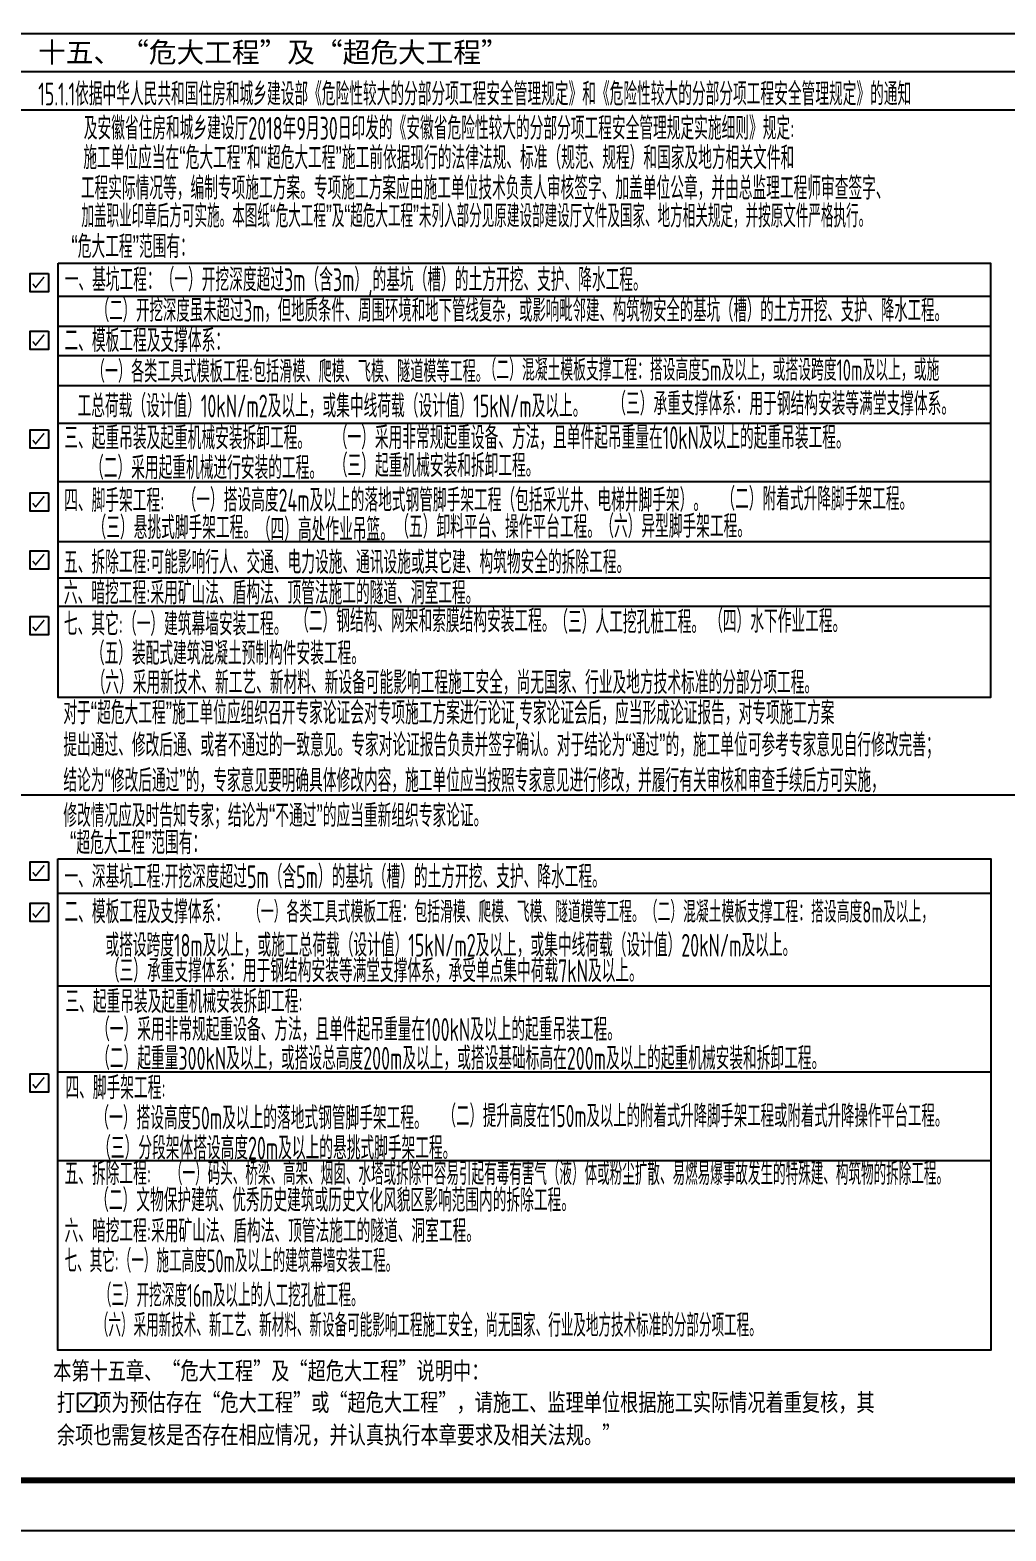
# Model space of a CAD drawing. Extents: x 393367 to 3005760, y 4998 to 826018.
# Drawn here: x 2101600 to 2120824, y 458562 to 488131 of the extents above; entities that cross this region are included whole.
import ezdxf

# ---------------------------------------------------------------- set-up
doc = ezdxf.new("R2010")
doc.units = 0
doc.header["$LTSCALE"] = 1000
doc.layers.get('0').update_dxf_attribs({"linetype": 'CONTINUOUS'})
doc.layers.get('Defpoints').update_dxf_attribs({"linetype": 'CONTINUOUS'})
for name, color, linetype in [('0-R-防护门', 4, 'CONTINUOUS'), ('AXIS', 3, 'CONTINUOUS'), ('C-SHET-TTLB', 11, 'CONTINUOUS'), ('CAPTION', 2, 'CONTINUOUS'), ('SM', 7, 'CONTINUOUS'), ('STEEL', 7, 'CONTINUOUS')]:
    doc.layers.add(name, color=color, linetype=linetype)
doc.layers.add('yichutu', color=7, linetype='CONTINUOUS', true_color=0xffffff, plot=False)
doc.styles.add('st', font='', dxfattribs={"width": 0.85})
doc.styles.add('TSSD_Rein', font='Tssdeng.shx', dxfattribs={"width": 0.7, "bigfont": 'hztxt.shx'})
doc.styles.add('黑体', font='simhei.ttf')
doc.styles.get('st').set_extended_font_data('SimSun')

# ---------------------------------------------------------------- blocks, each defined once
blk = doc.blocks.new('yct-1051-594-105100-59400-100-1002')
at = {"layer": 'yichutu', "color": 7, "true_color": 0xffffff}
blk.add_lwpolyline([(0, 0), (0, 59400), (105100, 59400), (105100, 0)], close=True, dxfattribs=at)

msp = doc.modelspace()

# ---------------------------------------------------------------- linework, layer by layer
at = {"color": 6, "const_width": 30}
for points in [[(2101878.38029, 483266.71856), (2101710.82874, 483062.08443), (2101653.30799, 483132.3357)], [(2101878.38029, 482129.92237), (2101710.82874, 481925.28824), (2101653.30799, 481995.5395)], [(2101878.38029, 480186.5333), (2101710.82874, 479981.89917), (2101653.30799, 480052.15043)], [(2101878.38029, 478943.48031), (2101710.82874, 478738.84618), (2101653.30799, 478809.09744)], [(2101878.38029, 477804.67663), (2101710.82874, 477600.0425), (2101653.30799, 477670.29376)], [(2101878.38029, 476506.94787), (2101710.82874, 476302.31374), (2101653.30799, 476372.565)], [(2101878.38029, 471673.68184), (2101710.82874, 471469.04771), (2101653.30799, 471539.29897)], [(2101878.38029, 470863.14689), (2101710.82874, 470658.51276), (2101653.30799, 470728.76403)], [(2101878.38029, 467496.96541), (2101710.82874, 467292.33129), (2101653.30799, 467362.58255)], [(2102814.60807, 461209.85176), (2102647.05652, 461005.21763), (2102589.53577, 461075.46889)]]:
    msp.add_lwpolyline(points, dxfattribs=at)
at = {"layer": '0-R-防护门'}
for p, q in [((2102156.97369, 482887.26744), (2120518.32398, 482887.26744)), ((2102156.97369, 482298.50658), (2120518.32398, 482298.50658)), ((2102156.97369, 481719.72442), (2120518.32398, 481719.72442)), ((2102156.97369, 481130.96356), (2120518.32398, 481130.96356)), ((2102156.97369, 480386.18892), (2120518.32398, 480386.18892)), ((2102156.97369, 479239.76043), (2120518.32398, 479239.76043)), ((2102156.97369, 478052.71714), (2120518.32398, 478052.71714)), ((2102156.97369, 477340.49135), (2120518.32398, 477340.49135)), ((2102156.97369, 476781.88258), (2120518.32398, 476781.88258)), ((2102156.97369, 471128.06477), (2120518.32398, 471128.06477)), ((2102156.97369, 469298.57752), (2120518.32398, 469298.57752)), ((2102156.97369, 467605.52492), (2120518.32398, 467605.52492)), ((2102156.97369, 465860.8373), (2120518.32398, 465860.8373))]:
    msp.add_line(p, q, dxfattribs=at)
for points in [[(2102156.97369, 483535.90315), (2120518.32398, 483535.90315), (2120518.32398, 474980.20984), (2102156.97369, 474980.20984)], [(2102148.89569, 471803.68409), (2120527.24016, 471803.68409), (2120527.24016, 462126.72549), (2102148.89569, 462126.72549)]]:
    msp.add_lwpolyline(points, close=True, dxfattribs=at)
at = {"layer": 'C-SHET-TTLB'}
msp.add_lwpolyline([(2131295.72511, 517962.12225), (2131295.72511, 458562.12225), (2026195.72511, 458562.12225), (2026195.72511, 517962.12225)], close=True, dxfattribs=at)
at = {"layer": 'C-SHET-TTLB', "const_width": 120}
for points in [[(2028035.72511, 516962.12225), (2122795.72511, 516962.12225), (2122795.72511, 459562.12225), (2028035.72511, 459562.12225)], [(2028035.72511, 516962.12225), (2130295.72511, 516962.12225), (2130295.72511, 459562.12225), (2028035.72511, 459562.12225)]]:
    msp.add_lwpolyline(points, close=True, dxfattribs=at)
at = {"layer": 'Defpoints', "color": 252}
for p, q in [((2028035.72511, 488062.12225), (2122795.72511, 488062.12225)), ((2028035.72511, 487312.12225), (2122795.72511, 487312.12225)), ((2028035.72511, 486562.12225), (2122795.72511, 486562.12225)), ((2028035.72511, 473062.12225), (2122795.72511, 473062.12225))]:
    msp.add_line(p, q, dxfattribs=at)
at = {"layer": 'SM', "color": 6}
for points in [[(2101965.07617, 483334.97846), (2101965.07617, 482974.99352), (2101604.08784, 482974.99359), (2101604.08789, 483334.97846), (2101965.07617, 483334.97846)], [(2101965.07617, 482198.18227), (2101965.07617, 481838.19732), (2101604.08784, 481838.19739), (2101604.08789, 482198.18227), (2101965.07617, 482198.18227)], [(2101965.07617, 480254.7932), (2101965.07617, 479894.80825), (2101604.08784, 479894.80832), (2101604.08789, 480254.7932), (2101965.07617, 480254.7932)], [(2101965.07617, 479011.74021), (2101965.07617, 478651.75526), (2101604.08784, 478651.75533), (2101604.08789, 479011.74021), (2101965.07617, 479011.74021)], [(2101965.07617, 477872.93653), (2101965.07617, 477512.95159), (2101604.08784, 477512.95166), (2101604.08789, 477872.93653), (2101965.07617, 477872.93653)], [(2101965.07617, 476575.20777), (2101965.07617, 476215.22282), (2101604.08784, 476215.2229), (2101604.08789, 476575.20777), (2101965.07617, 476575.20777)], [(2101965.07617, 471741.94174), (2101965.07617, 471381.9568), (2101604.08784, 471381.95687), (2101604.08789, 471741.94174), (2101965.07617, 471741.94174)], [(2101965.07617, 470931.4068), (2101965.07617, 470571.42185), (2101604.08784, 470571.42192), (2101604.08789, 470931.4068), (2101965.07617, 470931.4068)], [(2101965.07617, 467565.22532), (2101965.07617, 467205.24037), (2101604.08784, 467205.24044), (2101604.08789, 467565.22532), (2101965.07617, 467565.22532)], [(2102901.30395, 461278.11166), (2102901.30395, 460918.12671), (2102540.31562, 460918.12679), (2102540.31567, 461278.11166), (2102901.30395, 461278.11166)]]:
    msp.add_lwpolyline(points, dxfattribs=at)

# ---------------------------------------------------------------- block references
at = {"layer": 'yichutu'}
msp.add_blockref('yct-1051-594-105100-59400-100-1002', (2026195.72511, 458562.12225), dxfattribs=at)

# ---------------------------------------------------------------- texts
at = {"layer": 'AXIS', "style": 'st', "width": 0.75}
for s, p in [('本第十五章、“危大工程”及“超危大工程”说明中：', (2102056.87533, 461543.07609)), ('打  项为预估存在“危大工程”或“超危大工程”，请施工、监理单位根据施工实际情况着重复核，其', (2102129.05395, 460921.90644)), ('余项也需复核是否存在相应情况，并认真执行本章要求及相关法规。”', (2102128.9032, 460280.79409))]:
    msp.add_text(s, height=350, dxfattribs=at).set_placement(p)
at = {"layer": 'CAPTION', "style": '黑体'}
msp.add_text('十五、“危大工程”及“超危大工程”', height=400, dxfattribs=at).set_placement((2101758.84827, 487491.14599))
at = {"layer": 'STEEL', "color": 7, "style": 'TSSD_Rein'}
for s, height, width, p in [('15.1.1依据中华人民共和国住房和城乡建设部《危险性较大的分部分项工程安全管理规定》和《危险性较大的分部分项工程安全管理规定》的通知', 450, 0.6, (2101761.75889, 486644.7592)), ('及安徽省住房和城乡建设厅2018年9月30日印发的《安徽省危险性较大的分部分项工程安全管理规定实施细则》规定:', 450, 0.6, (2102659.23621, 485970.51974)), ('施工单位应当在“危大工程”和“超危大工程”施工前依据现行的法律法规、标准（规范、规程）和国家及地方相关文件和', 450, 0.6, (2102650.16806, 485388.31538)), ('工程实际情况等，编制专项施工方案。专项施工方案应由施工单位技术负责人审核签字、加盖单位公章，并由总监理工程师审查签字、', 450, 0.6, (2102600.88444, 484790.78186)), ('加盖职业印章后方可实施。本图纸“危大工程”及“超危大工程”未列入部分见原建设部建设厅文件及国家、地方相关规定，并按原文件严格执行。', 450, 0.55, (2102611.83796, 484241.72425)), ('一、基坑工程：（一）开挖深度超过3m（含3m）,的基坑（槽）的土方开挖、支护、降水工程。', 450, 0.6, (2102282.66188, 482985.24069)), ('（二）开挖深度虽未超过3m，但地质条件、周围环境和地下管线复杂，或影响毗邻建、构筑物安全的基坑（槽）的土方开挖、支护、降水工程。', 440, 0.6, (2102898.07031, 482383.49381)), ('二、模板工程及支撑体系：', 450, 0.6, (2102278.93885, 481787.839)), ('（二）混凝土模板支撑工程：搭设高度5m及以上，或搭设跨度10m及以上，或施', 420, 0.6, (2110534.28546, 481223.50561)), ('（一）各类工具式模板工程:包括滑模、爬模、飞模、隧道模等工程。', 430, 0.6, (2102817.31908, 481188.8593)), ('工总荷载（设计值）10kN/m2及以上，或集中线荷载（设计值）15kN/m及以上。', 450, 0.6, (2102535.03705, 480498.84289)), ('\u3000（三）承重支撑体系：用于钢结构安装等满堂支撑体系。', 450, 0.6, (2112800.32918, 480542.18126)), ('\u3000三、起重吊装及起重机械安装拆卸工程。\u3000', 450, 0.6, (2102005.91139, 479869.22104)), ('（一）采用非常规起重设备、方法，且单件起吊重量在10kN及以上的起重吊装工程。', 450, 0.6, (2107583.22612, 479874.39812)), ('（二）采用起重机械进行安装的工程。', 450, 0.6, (2102783.24327, 479279.8546)), ('（三）起重机械安装和拆卸工程。', 450, 0.6, (2107585.0823, 479324.46824)), ('四、脚手架工程:\u3000', 450, 0.6, (2102274.12496, 478636.07548)), ('（一）搭设高度24m及以上的落地式钢管脚手架工程（包括采光井、电梯井脚手架）。', 450, 0.6, (2104605.13172, 478644.35151)), ('（二）附着式升降脚手架工程。', 450, 0.6, (2115217.97143, 478667.04262)), ('（三）悬挑式脚手架工程。', 450, 0.6, (2102832.10828, 478102.99218)), ('（四）高处作业吊篮。', 450, 0.6, (2106068.01056, 478065.29058)), ('（五）卸料平台、操作平台工程。', 450, 0.6, (2108796.2242, 478117.48315)), ('（六）异型脚手架工程。', 450, 0.6, (2112832.15776, 478128.57653)), ('五、拆除工程:可能影响行人、交通、电力设施、通讯设施或其它建、构筑物安全的拆除工程。', 450, 0.6, (2102269.37323, 477420.12755)), ('六、暗挖工程:采用矿山法、盾构法、顶管法施工的隧道、洞室工程。', 450, 0.6, (2102267.44541, 476815.10759)), ('七、其它:（一）建筑幕墙安装工程。', 450, 0.6, (2102267.18975, 476202.92617)), ('（二）钢结构、网架和索膜结构安装工程。', 450, 0.6, (2106821.9097, 476266.32869)), ('（三）人工挖孔桩工程。', 450, 0.6, (2111927.45552, 476242.00026)), ('（四）水下作业工程。', 450, 0.6, (2114977.84176, 476258.53741)), ('（五）装配式建筑混凝土预制构件安装工程。', 450, 0.6, (2102798.48388, 475625.81626)), ('（六）采用新技术、新工艺、新材料、新设备可能影响工程施工安全，尚无国家、行业及地方技术标准的分部分项工程。', 450, 0.6, (2102813.99408, 475050.29863)), ('提出通过、修改后通、或者不通过的一致意见。专家对论证报告负责并签字确认。对于结论为“通过”的，施工单位可参考专家意见自行修改完善；', 450, 0.6, (2102256.51991, 473818.72219)), ('结论为“修改后通过”的，专家意见要明确具体修改内容，施工单位应当按照专家意见进行修改，并履行有关审核和审查手续后方可实施，', 450, 0.6, (2102256.51991, 473120.03963)), ('修改情况应及时告知专家；结论为“不通过”的应当重新组织专家论证。', 450, 0.6, (2102256.51991, 472428.98656)), ('一、深基坑工程:开挖深度超过5m（含5m）的基坑（槽）的土方开挖、支护、降水工程。 ', 450, 0.6, (2102278.54971, 471224.68408)), ('二、模板工程及支撑体系：', 450, 0.6, (2102278.55212, 470533.37543)), ('（一）各类工具式模板工程：包括滑模、爬模、飞模、隧道模等工程。（二）混凝土模板支撑工程：搭设高度8m及以上，', 420, 0.6, (2105896.21603, 470547.10886)), ('或搭设跨度18m及以上，或施工总荷载（设计值）15kN/m2及以上，或集中线荷载（设计值）20kN/m及以上。', 450, 0.6, (2103085.81344, 469876.31455)), ('（三）承重支撑体系：用于钢结构安装等满堂支撑体系，承受单点集中荷载7kN及以上。', 450, 0.6, (2103093.31486, 469372.0973)), ('三、起重吊装及起重机械安装拆卸工程:', 450, 0.6, (2102296.54796, 468764.12016)), ('（一）采用非常规起重设备、方法，且单件起吊重量在100kN及以上的起重吊装工程。', 450, 0.6, (2102902.35404, 468216.09519)), ('（二）起重量300kN及以上，或搭设总高度200m及以上，或搭设基础标高在200m及以上的起重机械安装和拆卸工程。', 450, 0.6, (2102902.35404, 467649.06173)), ('四、脚手架工程:', 450, 0.6, (2102298.11323, 467066.41077)), ('（一）搭设高度50m及以上的落地式钢管脚手架工程。', 450, 0.6, (2102888.63052, 466472.11186)), ('（二）提升高度在150m及以上的附着式升降脚手架工程或附着式升降操作平台工程。', 440, 0.6, (2109729.09621, 466516.68538)), ('（三）分段架体搭设高度20m及以上的悬挑式脚手架工程。', 450, 0.6, (2102923.63798, 465880.13955)), ('五、拆除工程:', 450, 0.6, (2102280.99459, 465376.67263)), ('（一）码头、桥梁、高架、烟囱、水塔或拆除中容易引起有毒有害气（液）体或粉尘扩散、易燃易爆事故发生的特殊建、构筑物的拆除工程。', 450, 0.55, (2104356.2785, 465377.69203)), ('（二）文物保护建筑、优秀历史建筑或历史文化风貌区影响范围内的拆除工程。', 450, 0.6, (2102884.23197, 464852.44241)), ('六、暗挖工程:采用矿山法、盾构法、顶管法施工的隧道、洞室工程。', 450, 0.6, (2102279.77212, 464244.42912)), ('七、其它:（一）施工高度50m及以上的建筑幕墙安装工程。', 450, 0.55, (2102280.25937, 463657.05457)), ('（三）开挖深度16m及以上的人工挖孔桩工程。', 450, 0.55, (2102956.41061, 462977.43038)), ('（六）采用新技术、新工艺、新材料、新设备可能影响工程施工安全，尚无国家、行业及地方技术标准的分部分项工程。', 450, 0.55, (2102896.69374, 462387.75223))]:
    msp.add_text(s, height=height, dxfattribs=dict(at, width=width)).set_placement(p)
at = {"layer": 'STEEL', "color": 2, "style": 'TSSD_Rein', "width": 0.6}
for s, p in [('“危大工程”范围有：', (2102414.53056, 483638.70667)), ('对于“超危大工程”施工单位应组织召开专家论证会对专项施工方案进行论证,专家论证会后，应当形成论证报告，对专项施工方案', (2102256.51991, 474451.74218)), ('“超危大工程”范围有：', (2102388.05877, 471893.7214))]:
    msp.add_text(s, height=450, dxfattribs=at).set_placement(p)

doc.saveas('drawing.dxf')
